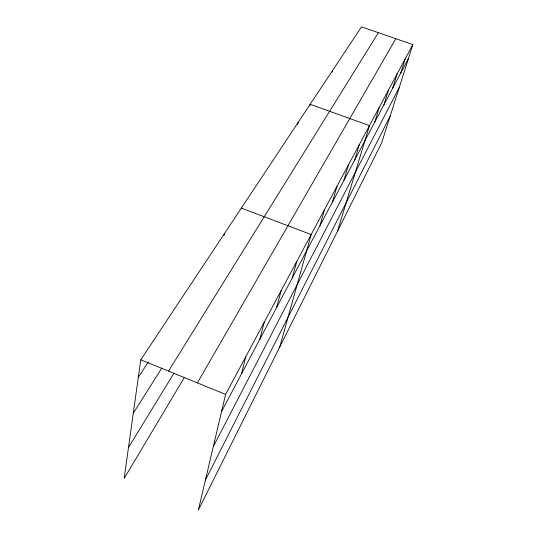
<?xml version="1.0" encoding="UTF-8"?>
<svg xmlns="http://www.w3.org/2000/svg" width="537" height="537" viewBox="0 0 537 537"><rect width="100%" height="100%" fill="white"/><g stroke="black" fill="none" stroke-linecap="round" stroke-linejoin="round"><path stroke-width="0.81" d="M412.846 44.578L225.594 394.406L198.314 510.15L381.753 142.627L412.846 44.578L361.515 26.85L140.775 359.79L124.154 478.447L184.097 377.9M224.05 235.3L224.372 233.702M297.632 124.678L298.196 122.349M241.543 373.799L245.765 356.722M309.762 105.91L310.164 104.299L369.463 125.624L337.518 231.259M259.854 339.196L264.211 322.26M332.181 72.032L332.584 70.481M276.696 307.386L281.146 290.624M292.222 278.045L296.746 261.485M279.75 346.989L311.158 234.548L241.348 208.088M319.931 225.701L324.523 209.584M332.343 202.254L336.947 186.373M343.915 180.378L348.526 164.745M354.742 159.932L359.34 144.54M374.692 122.241L379.243 107.353M383.895 104.849L388.419 90.209M392.56 88.477L397.051 74.086M400.723 73.052L405.173 58.902M205.409 480.044L390.157 116.113M213.29 446.623L399.226 87.538M221.546 411.577L408.435 58.479M197.361 382.888L395.823 38.698M128.484 447.543L173.995 373.161M168.524 371.114L378.37 32.67M133.283 413.268L161.798 368.053M138.311 377.37L148.387 361.904M140.775 359.79L225.594 394.406"/></g></svg>
